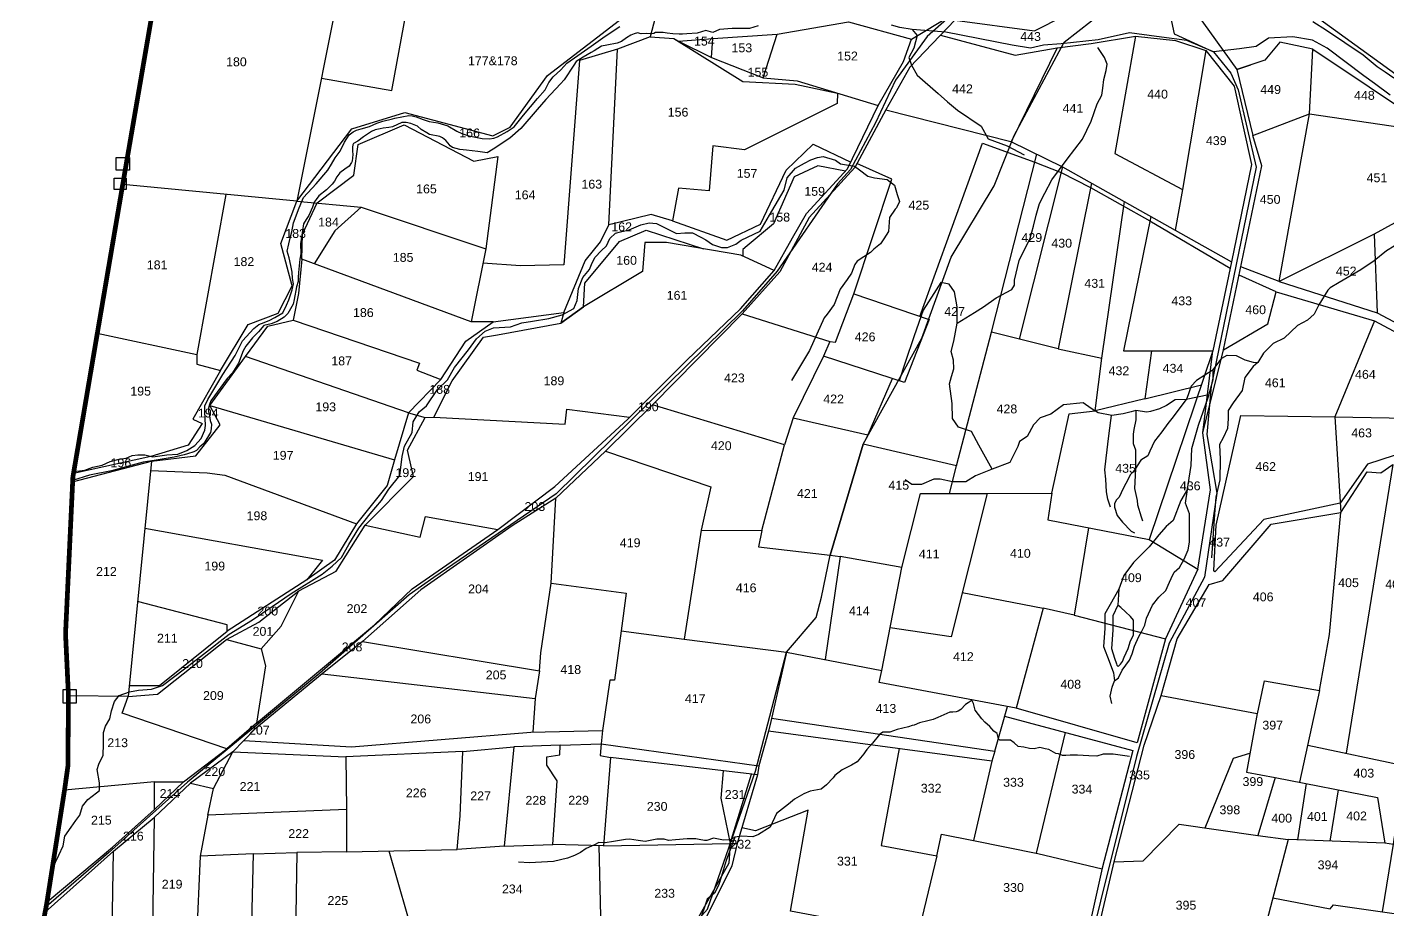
# Model space of a CAD drawing. Header units: inches. Extents: x 205997 to 211366, y 1604976 to 1613023.
# Drawn here: x 207220 to 209519, y 1606445 to 1607936 of the extents above; entities that cross this region are included whole.
import ezdxf

# ---------------------------------------------------------------- set-up
doc = ezdxf.new("R2010")
doc.units = ezdxf.units.IN
doc.header["$MEASUREMENT"] = 0
for name, color, linetype in [('PLOT', 7, 'Continuous'), ('PLOTS NO', 7, 'Continuous'), ('ROAD', 1, 'Continuous'), ('STREAM', 4, 'Continuous'), ('VILLAGE BOUNDARY STONES', 1, 'Continuous'), ('VILLAGE BOUNDRY', 5, 'Continuous')]:
    doc.layers.add(name, color=color, linetype=linetype)
doc.styles.get("Standard").update_dxf_attribs({"font": 'arial.ttf'})

msp = doc.modelspace()

# ---------------------------------------------------------------- linework, layer by layer
at = {"layer": 'PLOT'}
for points in [[(207607.5, 1606760.1), (207807.1, 1606926.5), (207870.6, 1606987.3), (208015.5, 1607087.6), (208111.8, 1607160.3), (208235.3, 1607274.2), (208335.1, 1607374.3), (208425.4, 1607460.2), (208482.2, 1607525), (208513.2, 1607580.4), (208536.8, 1607621.6), (208606.3, 1607696.8), (208657.9, 1607804), (208700.6, 1607878.5), (208714.3, 1607916.4), (208780.6, 1607956.4), (208924.2, 1608089.7), (209020.6, 1608179.1), (209063.8, 1608279.2)], [(209072.6, 1608229.2), (209025.2, 1608167), (208787.8, 1607948.4), (208711.5, 1607869.1), (208670.8, 1607796.5), (208618.5, 1607699.1), (208541.5, 1607614.7), (208491.9, 1607523.1), (208428.5, 1607451.8), (208276.8, 1607297.9), (208197.2, 1607219.8), (208113.7, 1607140.4), (208039.7, 1607093.4), (207885.3, 1606985.4), (207786.7, 1606898.3), (207718.8, 1606843.4), (207605.1, 1606750), (207567.9, 1606711.7), (207496.1, 1606658.5), (207434.7, 1606600.7)], [(207461, 1608131.4), (207762.1, 1608074.5), (207676.1, 1607642.5)], [(207717.5, 1607850.5), (207836.2, 1607829.7), (207884.9, 1608093)], [(208787.8, 1607948.4), (208922.4, 1607930.2), (209119.4, 1608030.7), (209138.6, 1608040.2), (209404.4, 1607949.9), (209591.7, 1607814.3), (209864.1, 1607778.7), (209940.7, 1607714.3), (210003.1, 1607712.1), (210027.4, 1607735.1), (210073.2, 1607783.1), (210133, 1607783.1), (210162, 1607691.7), (210236.8, 1607691.7), (210223.9, 1607637.5), (210378, 1607610.5), (210432.3, 1607601)], [(209138.6, 1608040.2), (209264, 1607865)], [(207676.1, 1607642.5), (207768.7, 1607764.7), (207858.1, 1607792.1), (208006.8, 1607752.6), (208036.5, 1607767.2), (208099.5, 1607854.6), (208235.5, 1607959.5), (208284.1, 1607963.1), (208272.8, 1607920), (208217.8, 1607899.1)], [(208272.8, 1607920), (208312.7, 1607917.5), (208321, 1607912.8), (208378.8, 1607917.5), (208487.7, 1607924.5), (208608.2, 1607945.3), (208714.3, 1607916.4)], [(208312.7, 1607917.5), (208429.4, 1607844.7), (208517.8, 1607840.2), (208589.5, 1607824.8)], [(208321, 1607912.8), (208376.6, 1607885.3), (208463.7, 1607850.6), (208487.7, 1607924.5)], [(208376.6, 1607885.3), (208378.8, 1607917.5)], [(208763.2, 1607922.8), (208889.3, 1607888.9), (208960.4, 1607901.7), (208882.8, 1607742.8)], [(208960.4, 1607901.7), (209017.8, 1607909.1), (209092.7, 1607921.4), (209058.1, 1607723.2), (209172, 1607662), (209159.7, 1607593.5)], [(209092.7, 1607921.4), (209160.7, 1607914), (209211.5, 1607897.1), (209172, 1607662)], [(209387, 1607790), (209392.3, 1607899.4), (209336.6, 1607911), (209311.4, 1607880.9), (209264, 1607865), (209291, 1607753.3)], [(208007.7, 1607438.7), (208126.9, 1607454.1), (208163, 1607541.4), (208188.7, 1607573.8), (208202.9, 1607602.2), (208217.8, 1607899.1), (208153.7, 1607880.1), (208127.1, 1607534.9), (208053.6, 1607533), (207990.2, 1607537.5)], [(209211.5, 1607897.1), (209259.8, 1607836.6), (209289.1, 1607704.2), (209255.2, 1607539.9)], [(209392.3, 1607899.4), (209582.9, 1607772.2), (209581.3, 1607761.5)], [(208463.7, 1607850.6), (208521.1, 1607845.7), (208657.9, 1607804)], [(208589.5, 1607824.8), (208588.6, 1607807.3), (208432.1, 1607729.3), (208378.5, 1607736.1), (208372.3, 1607660), (208320.7, 1607664.2), (208310.7, 1607608.9), (208274.4, 1607619.6), (208202.9, 1607602.2)], [(208670.8, 1607796.5), (208882.3, 1607743), (208969.7, 1607700.3), (209159.7, 1607593.5), (209255.2, 1607539.9), (209223.7, 1607389.6), (209116.2, 1607070.6), (209198.1, 1607020.7), (209143.3, 1606902.8), (209095.7, 1606727.1), (208891, 1606785.7)], [(209241.5, 1607391), (209306.3, 1607702.2), (209291, 1607753.3), (209387, 1607790), (209704.9, 1607743.4), (209675.5, 1607685.3), (209495.9, 1607586.6), (209335.4, 1607506.7), (209270.7, 1607531.6)], [(209335.4, 1607506.7), (209387, 1607790)], [(207710, 1607639.3), (207772.4, 1607686.1), (207779.7, 1607738.1), (207857.5, 1607771.6), (207975.2, 1607710.2), (208015.4, 1607718), (207995.1, 1607561.8)], [(208310.7, 1607608.9), (208402.2, 1607576.3), (208459.2, 1607603.5), (208502.5, 1607695), (208548, 1607738.9), (208611.8, 1607708.2)], [(208728.6, 1607447.7), (208834.6, 1607740.6), (208922.6, 1607708.3)], [(208962, 1607392.7), (208849.8, 1607421), (208926, 1607721.6)], [(208602.9, 1607693.1), (208555.9, 1607702.1), (208516.4, 1607683.4), (208481.2, 1607604), (208436.9, 1607566.8), (208429.7, 1607560.7), (208429.7, 1607549.1)], [(208576.3, 1607405), (208585.9, 1607404), (208616.8, 1607485.7), (208681.1, 1607679.3), (208622.1, 1607705.8)], [(208969.7, 1607700.3), (208896.4, 1607409.2)], [(208922.6, 1607708.3), (208967.3, 1607690.6), (209016.9, 1607665.3), (209117.1, 1607609.3), (209252.9, 1607529)], [(207546.8, 1607356.3), (207593.5, 1607434.1), (207644.1, 1607453.2), (207668.2, 1607499.2), (207648.7, 1607570.7), (207676.1, 1607642.5), (207381.7, 1607670.4)], [(207555.9, 1607653.9), (207506.9, 1607383.1)], [(209018.4, 1607672.9), (208962, 1607392.7), (209036.2, 1607377.1)], [(207676.1, 1607642.5), (207784.7, 1607632.2), (207739.8, 1607592.3), (207705.1, 1607536.6)], [(207684.2, 1607544.3), (207685.6, 1607586.6), (207710, 1607639.3)], [(207784.7, 1607632.2), (207995.1, 1607561.8), (207970.2, 1607438.7)], [(209108.6, 1607308.4), (209024.8, 1607287.8), (209036.2, 1607377.1), (209074.2, 1607641.6)], [(209118.6, 1607616.6), (209072.3, 1607389.3), (209223.6, 1607389.5)], [(208160.2, 1607463.8), (208162.6, 1607503.7), (208221.2, 1607574.2), (208266.2, 1607593.6), (208363.1, 1607561.8)], [(209495.9, 1607586.6), (209501.2, 1607453.7)], [(208482.2, 1607525), (208425.9, 1607550.9), (208300.3, 1607572.7), (208263.8, 1607572.6), (208260, 1607523.6), (208160.2, 1607463.8), (208121.9, 1607436.4)], [(207919.3, 1607341), (207961.6, 1607405.6), (208007.7, 1607438.7), (207970.2, 1607438.7), (207684.2, 1607544.3), (207678.8, 1607486.6), (207669.7, 1607441.4)], [(209330.8, 1607489.3), (209267.8, 1607517.6)], [(209206.9, 1607250.9), (209241.5, 1607391), (209316.4, 1607435), (209330.8, 1607489.3), (209496.5, 1607440.1), (209429.5, 1607277.8), (209439.6, 1607116)], [(209335.4, 1607506.7), (209501.2, 1607453.7), (209745.3, 1607324.1), (209898.6, 1607240.6), (209903.4, 1607292.8), (209862.5, 1607304.3), (209851, 1607266.5)], [(208616.8, 1607485.7), (208744.1, 1607442.4), (208702.4, 1607335.7), (208565.5, 1607380.3)], [(207907.5, 1607277.3), (207938.3, 1607338.9), (207991, 1607412.8), (208015, 1607416.6), (208121.9, 1607436.4), (208160.2, 1607463.8)], [(208126.9, 1607454.1), (208121.9, 1607436.4)], [(208428.5, 1607451.8), (208576.3, 1607405), (208565.5, 1607380.2), (208514.6, 1607276.1), (208499.9, 1607230.4)], [(207529.1, 1607297.3), (207589.2, 1607379.9), (207626.6, 1607430.9), (207669.7, 1607441.4), (207882.9, 1607368.6), (207878.9, 1607356.9), (207919.3, 1607341), (207864.5, 1607284.8), (207841, 1607205.2)], [(208790.4, 1607194.8), (208849.8, 1607421)], [(209496.5, 1607440.1), (209806.7, 1607273.8), (209898.5, 1607224.6), (209890, 1607174.5)], [(207338.8, 1607419.1), (207506.9, 1607383.1), (207506.9, 1607367), (207546.8, 1607356.3), (207500.1, 1607274.2), (207516.1, 1607266.6), (207492.2, 1607229.9), (207429.4, 1607210.8), (207298.5, 1607182.2)], [(207864.5, 1607284.8), (207589.2, 1607379.9)], [(209120.1, 1607389.4), (209108.6, 1607308.4), (209204.2, 1607331.9)], [(209198.1, 1607020.7), (209219.5, 1607154.4), (209206.9, 1607250.9), (209223.7, 1607389.6)], [(208681.9, 1607342.4), (208640.7, 1607247.4)], [(207430.2, 1607203), (207505.1, 1607212.2), (207546.4, 1607264.5), (207529.1, 1607297.3), (207841, 1607205.2), (207828.6, 1607161.8), (207776.8, 1607096.9), (207739.3, 1607035.4), (207692.9, 1607002.5)], [(207556.9, 1606901.8), (207611.7, 1606930.7), (207679.1, 1606983.7), (207742.3, 1607016.9), (207791.3, 1607094.6), (207873.1, 1607176.8), (207862.8, 1607221.6), (207892.5, 1607276.8), (207907.5, 1607277.3), (208129.2, 1607265.7), (208132.1, 1607290.8), (208238.2, 1607277.1)], [(207864.5, 1607284.8), (207892.5, 1607276.8)], [(208461.7, 1607085.9), (208499.9, 1607230.4), (208276.8, 1607297.9)], [(208842.2, 1607148.4), (208951.4, 1607149.1), (208980.9, 1607283), (209024.8, 1607287.8)], [(208514.6, 1607276.1), (208640.7, 1607247.4), (208632.9, 1607231.6), (208576.9, 1607044.2)], [(209429.5, 1607277.8), (209582.9, 1607274.9), (209595.4, 1607230.9), (209529.9, 1607212.4), (209484.7, 1607198), (209438.7, 1607131.9), (209309.7, 1607104.4), (209227.1, 1607016.1), (209225, 1607018.1), (209229.3, 1607094.7), (209270.9, 1607280.4), (209429.5, 1607277.8)], [(208197.2, 1607219.8), (208375.2, 1607159.6), (208358.8, 1607086.2), (208330.2, 1606902.4)], [(208778.4, 1607148.4), (208790.4, 1607194.8), (208632.9, 1607231.6)], [(207297.1, 1607168), (207430.2, 1607203), (207391.1, 1606805.4)], [(209404, 1606815.5), (209420.5, 1606910.1), (209439.6, 1607116), (209484.1, 1607184.9), (209507.2, 1607183.5), (209527.4, 1607197.1), (209448.8, 1606709.4)], [(207428.6, 1607187.1), (207524.2, 1607183.5), (207554.3, 1607179.3), (207776.8, 1607096.9)], [(208698, 1607023.3), (208729.4, 1607148.3), (208842.2, 1607148.4), (208781.4, 1606906.1), (208678.3, 1606921)], [(208951.4, 1607149.1), (208944.7, 1607103.6), (209116.2, 1607070.6)], [(208086, 1606848.7), (208088.4, 1606879), (208105.5, 1606996.7), (208113.7, 1607140.4)], [(207791.3, 1607094.6), (207884.5, 1607074.5), (207893, 1607109.6), (208015.5, 1607087.6)], [(209136.2, 1606807), (209163.3, 1606902.5), (209217.6, 1606994.3), (209240.4, 1607001.4), (209321.8, 1607096.5), (209439.6, 1607116)], [(207419.1, 1607089.9), (207719.5, 1607035.8), (207692.9, 1607002.5), (207557.9, 1606915.7)], [(208358.8, 1607086.2), (208461.7, 1607085.9), (208456.1, 1607058.2), (208576.9, 1607044.2), (208593.6, 1607041.8)], [(209013.7, 1607090.3), (208989.5, 1606942.7), (208937, 1606954.4)], [(208503.3, 1606880.1), (208664.4, 1606849), (208698, 1607023.3), (208593.6, 1607041.8), (208568.6, 1606867.5)], [(207615.6, 1606885.7), (207649.4, 1606923.9), (207679.1, 1606983.7)], [(208105.5, 1606996.7), (208232.5, 1606980), (208224.1, 1606916.1), (208212.5, 1606832.7), (208204.6, 1606832.7), (208192.5, 1606748)], [(207392.9, 1606823.7), (207392.9, 1606823.7), (207443.9, 1606823.8), (207557.9, 1606915.7), (207558, 1606926.3), (207406.9, 1606965.8)], [(208800.2, 1606981), (208937, 1606954.4), (208891, 1606785.7), (208659.9, 1606829.1), (208664.4, 1606849)], [(208989.5, 1606942.7), (209143.3, 1606902.8)], [(208224.1, 1606916.1), (208330.2, 1606902.4), (208503.3, 1606880.1), (208476.6, 1606763.2), (208472.7, 1606746.6), (208456.4, 1606687.9)], [(207391.1, 1606805.4), (207440.3, 1606809.4), (207556.9, 1606901.8), (207615.6, 1606885.7), (207622.8, 1606857.1), (207607.5, 1606760.1), (207557.4, 1606716.6)], [(207786.7, 1606898.3), (208086, 1606848.7), (208078.6, 1606801.6)], [(207718.8, 1606843.4), (208078.6, 1606801.6), (208074.5, 1606745.1)], [(209298.9, 1606776.2), (209310.9, 1606831.9), (209404, 1606815.5), (209370, 1606660.3)], [(207484.3, 1606660.9), (207557.4, 1606716.6), (207380.8, 1606777), (207391.1, 1606805.4), (207290, 1606806.1)], [(208938.3, 1606103), (208945.8, 1606128.7), (208960.8, 1606177.9), (208975.7, 1606229.3), (209010.7, 1606336.8), (209016, 1606353.1), (209057.3, 1606528.3), (209107.7, 1606722.9), (209136.2, 1606807), (209298.3, 1606776.3), (209280.3, 1606677.1), (209329, 1606668.3), (209299.4, 1606570.5), (209351, 1606563.3), (209281.4, 1606299.4), (209016, 1606353.1)], [(208477.8, 1606768.4), (208855.1, 1606712.7), (208876.4, 1606788.4)], [(209510.1, 1606441.3), (209528.5, 1606555.5), (209535, 1606598.1), (209583.9, 1606594.2), (209636.8, 1606599.2), (209645.1, 1606641.2), (209542.7, 1606649.8), (209565.6, 1606784.1), (209762, 1606765.2), (209746.1, 1606661), (209652.6, 1606671.4), (209645.1, 1606641.2)], [(208871.8, 1606772.1), (209088.3, 1606714), (209036.7, 1606515), (209008.6, 1606388.5)], [(207586.5, 1606730.9), (207768.5, 1606720.2), (208071.5, 1606745), (208192.5, 1606748), (208189.8, 1606725.4)], [(208855.1, 1606712.7), (208850.4, 1606696.2), (208472.7, 1606746.6)], [(208974.3, 1606744.6), (208925.3, 1606540.5)], [(207496.1, 1606658.5), (207534.8, 1606649.7), (207567.9, 1606711.7)], [(207567.9, 1606711.7), (207758.4, 1606703.3), (207759.9, 1606614.2), (207525.5, 1606604.7), (207534.8, 1606649.7)], [(207760, 1606542.9), (207947, 1606546.4), (207952.1, 1606603.6), (207956.6, 1606712.2), (207758.4, 1606703.3)], [(207956.6, 1606712.2), (208042.4, 1606720.2), (208025.9, 1606552.5), (207947, 1606546.4)], [(208025.9, 1606552.5), (208108.2, 1606555.1), (208116, 1606662.7), (208098.1, 1606689.4), (208098.1, 1606703.1), (208120.2, 1606706.5), (208120.6, 1606723.1), (208042.4, 1606720.2)], [(208120.6, 1606723.1), (208189.8, 1606725.4), (208188.2, 1606705.3), (208206, 1606702.1), (208194, 1606553), (208108.2, 1606555.1)], [(208189.8, 1606725.4), (208456.4, 1606687.9), (208454.3, 1606673), (208206, 1606702.1)], [(208693.6, 1606717.1), (208663.2, 1606553.4), (208757.1, 1606536), (208717.4, 1606369.9), (208596.7, 1606395.1), (208600.3, 1606425.3), (208509.7, 1606442.6), (208539.8, 1606613), (208451.1, 1606578), (208427.7, 1606583.1)], [(209210.3, 1606583.1), (209258.4, 1606701.1), (209286.2, 1606709.5)], [(209383.8, 1606723.1), (209549.2, 1606688.1)], [(208850.4, 1606696.2), (208819, 1606561.6)], [(208396, 1606679.8), (208392.3, 1606633.2), (208407.8, 1606556.9)], [(208407.8, 1606556.9), (208444, 1606674.2)], [(208454.3, 1606673), (208420, 1606556.9)], [(209329, 1606668.3), (209501.7, 1606634.7), (209513.9, 1606557.6)], [(207253.8, 1606458.3), (207364.6, 1606550.6), (207435.2, 1606614.2), (207435.3, 1606660.8), (207283.4, 1606647.1)], [(207435.3, 1606660.8), (207484.3, 1606660.9), (207435.2, 1606614.2)], [(209381, 1606658.1), (209366.6, 1606562.8)], [(209435.5, 1606647.6), (209421.1, 1606560.9)], [(207366, 1606543.6), (207434.7, 1606600.7), (207429.9, 1606265), (207417.8, 1606264.6)], [(207525.5, 1606604.7), (207512.7, 1606535.3)], [(207759.9, 1606614.2), (207760, 1606542.9), (207675.8, 1606541.3)], [(208757.1, 1606536), (208765, 1606572.4), (208819, 1606561.6), (208927.8, 1606539.9), (209036.5, 1606513.8)], [(209056.7, 1606525.8), (209105.7, 1606527.7), (209166.5, 1606589.3), (209299.4, 1606570.5)], [(208186.3, 1606553.2), (208189.7, 1606409.5)], [(208194, 1606553), (208407.8, 1606556.9), (208405.8, 1606523.3), (208351.7, 1606427.3), (208284, 1606405.1)], [(208407.8, 1606556.9), (208420, 1606556.9), (208410.6, 1606519.1), (208366.6, 1606429.6), (208351.7, 1606427.3)], [(209528.5, 1606555.3), (209513.9, 1606557.6), (209351, 1606563.3)], [(207396.7, 1606163.5), (207417.8, 1606264.6), (207361.6, 1606270.6), (207366, 1606543.6), (207250.6, 1606441)], [(207602.9, 1606539.1), (207512.7, 1606535.3), (207500.3, 1606256.2)], [(207592.5, 1606118.2), (207602.9, 1606539.1), (207675.8, 1606541.3), (207670.5, 1606189.4)], [(207831.3, 1606544.2), (207861.7, 1606438.7), (207875.7, 1606389.3), (207912.2, 1606250.1), (207991.9, 1606239.9), (207997.2, 1606144.7)], [(209325.1, 1606465.1), (209421.7, 1606446.4), (209427.3, 1606452.9), (209510.1, 1606441.3), (209560.8, 1606434.1), (209545.1, 1606311.5), (209516.3, 1606303.2), (209505.6, 1606255.9)]]:
    msp.add_lwpolyline(points, dxfattribs=at)
at = {"layer": 'ROAD'}
for points in [[(209068.2, 1608254.2), (209025.2, 1608171.9), (208740.9, 1607920.5), (208687.4, 1607846.7), (208653.3, 1607774.7), (208611.5, 1607695.7), (208589.2, 1607671.9), (208487.4, 1607524), (208428.8, 1607457.3), (208113.8, 1607148), (207907.2, 1607006.2), (207865.9, 1606976.8), (207713.9, 1606844.1), (207491, 1606660.7), (207357.5, 1606541), (207252.2, 1606449.6)], [(208007.1, 1605199.5), (208052.8, 1605367.4), (208094.3, 1605487.9), (208164.3, 1605776.6), (208178.8, 1605812.8), (208195.5, 1605885.6), (208235.4, 1606035.8), (208288.1, 1606238.6), (208312.3, 1606381.4), (208369.9, 1606446), (208450.6, 1606678.9), (208503.3, 1606880.1), (208553.1, 1606938.9), (208562.2, 1606973.2), (208576.9, 1607044.2), (208632.9, 1607231.6), (208731.7, 1607410.6), (208781.3, 1607547.5), (208854.2, 1607668.1), (208888, 1607753.5), (208972.2, 1607911.2), (209133.7, 1608037.8), (209158.4, 1608190.9)], [(209133.7, 1608037.8), (209158, 1607925.4), (209224.8, 1607895), (209253.7, 1607859), (209266.3, 1607830.7), (209296.7, 1607699.7), (209220.8, 1607329.8), (209213.2, 1607248.3), (209230.3, 1607149), (209209.3, 1607006.9), (209149.7, 1606895.4), (209094.4, 1606703.9), (209003.4, 1606336.8)], [(209264, 1607865), (209287.7, 1607873)]]:
    msp.add_lwpolyline(points, dxfattribs=at)
at = {"layer": 'STREAM'}
for points in [[(208455.3, 1607938.5), (208440.6, 1607934.2), (208411.5, 1607934.2), (208390, 1607932.7), (208378.9, 1607927.7), (208366.8, 1607930.8), (208352.4, 1607926.4), (208335, 1607925.4), (208327.7, 1607924.9), (208321.9, 1607924.7), (208311.1, 1607925.2), (208301.8, 1607926.4), (208295, 1607927.2), (208288.6, 1607927.4), (208281.9, 1607927.4), (208278.8, 1607926), (208272.9, 1607925.3), (208266.9, 1607925.8), (208257.4, 1607925.1), (208251.5, 1607926.8), (208246, 1607925.4), (208240.3, 1607923), (208233, 1607918.4), (208224.4, 1607912.1), (208217.2, 1607909.5), (208199.5, 1607906), (208190.4, 1607904.1), (208178.1, 1607896.7), (208172.9, 1607893.7), (208159.8, 1607885.5), (208147.7, 1607878.5), (208143.9, 1607872), (208127.7, 1607847.5), (208121.1, 1607840.6), (208096.4, 1607814.2), (208082.2, 1607797.2), (208054.3, 1607765), (208035.8, 1607748.6), (208007.7, 1607730.4), (207997.6, 1607723.9), (207981.5, 1607726.5), (207962.8, 1607728.5), (207951.4, 1607729.6), (207945.3, 1607731.4), (207938.8, 1607733), (207935, 1607736.1), (207931.3, 1607740.2), (207927.7, 1607744.9), (207921.9, 1607749.2), (207917.6, 1607751.7), (207900.3, 1607755.3), (207895.8, 1607757.8), (207885.9, 1607763.4), (207879.8, 1607769.3), (207871.1, 1607772.7), (207868.6, 1607773.9), (207860.7, 1607775.4), (207856.4, 1607775.3), (207853.1, 1607775.1), (207837.3, 1607768.2), (207831.3, 1607767.1), (207822, 1607765.6), (207816.9, 1607764.6), (207808.1, 1607763.2), (207802, 1607760.1), (207795.1, 1607755.6), (207788.7, 1607750.9), (207779.2, 1607744), (207771.5, 1607739.9), (207770.6, 1607737.8), (207770.1, 1607733.5), (207770.2, 1607726.8), (207770.3, 1607721.1), (207769.5, 1607710.2), (207768, 1607708), (207764.4, 1607701.7), (207756.8, 1607696.3), (207748.8, 1607690.1), (207743.7, 1607683.8), (207739.7, 1607676.1), (207735.6, 1607670.9), (207726, 1607661.4), (207713.1, 1607651.4), (207708.5, 1607645.2), (207705, 1607640.5), (207702.4, 1607632), (207696.2, 1607618.1), (207691.4, 1607611.2), (207687.1, 1607604.3), (207681.9, 1607570.2), (207682.5, 1607553.2), (207681.2, 1607544.1), (207678.5, 1607521.6), (207678.2, 1607513.3), (207678.2, 1607506.4), (207675.4, 1607497.7), (207671.6, 1607476.3), (207669.6, 1607468.2), (207660.9, 1607452.6), (207654.3, 1607446.2), (207642.9, 1607439.3), (207632.3, 1607435.1), (207620, 1607432.4), (207611.3, 1607421.8), (207601.1, 1607411.6), (207589.9, 1607397.5), (207585.1, 1607389.6), (207577.1, 1607368.7), (207567.4, 1607352.2), (207558.1, 1607342.6), (207530.7, 1607304.8), (207528.3, 1607298.9), (207526.7, 1607292.7), (207526.7, 1607286.6), (207528.3, 1607279.5), (207529.6, 1607271.9), (207531.5, 1607265.7), (207531.4, 1607257.7), (207529.8, 1607251.6), (207518.7, 1607233.1), (207511.9, 1607227), (207506.4, 1607221.1), (207501.7, 1607219), (207491.4, 1607215.6), (207485.8, 1607213.4), (207468.7, 1607209.9), (207438.1, 1607204.9), (207416.3, 1607201.2), (207363, 1607186.5), (207325.3, 1607179.2), (207296.6, 1607170.2)], [(207299.1, 1607185.7), (207317.6, 1607188), (207331.1, 1607193), (207346.8, 1607196.3), (207360.4, 1607202.5), (207375.9, 1607206.4), (207387.3, 1607208), (207397.8, 1607212.6), (207407.2, 1607213.4), (207419.3, 1607213.8), (207421.1, 1607213.2), (207432.6, 1607210.1), (207456.5, 1607213.4), (207474.7, 1607215), (207490.1, 1607221.2), (207503.5, 1607229.3), (207514.2, 1607241.1), (207520.7, 1607255.4), (207521.8, 1607263.4), (207520.2, 1607286.7), (207520.2, 1607296.6), (207525.3, 1607307.4), (207551, 1607349.3), (207571.5, 1607381.7), (207584.3, 1607406.2), (207603, 1607427.4), (207611.4, 1607433.9), (207616.4, 1607435.7), (207629.1, 1607440.5), (207638.9, 1607445.6), (207652, 1607453.9), (207658.2, 1607466.6), (207662.2, 1607475.6), (207667.9, 1607492.4), (207670.5, 1607502.6), (207668.8, 1607511.7), (207668, 1607522.2), (207665.6, 1607533.9), (207663, 1607546.4), (207659.8, 1607557.8), (207662.2, 1607570.4), (207665.4, 1607582.3), (207667.2, 1607590.5), (207670.2, 1607605.7), (207679.7, 1607630.9), (207687.3, 1607648.8), (207708.7, 1607671.9), (207728.2, 1607695), (207734.4, 1607705), (207740.6, 1607715.6), (207749.1, 1607727), (207756.5, 1607742.1), (207764.5, 1607754.4), (207771.1, 1607759.8), (207776.5, 1607762.2), (207784.3, 1607764.4), (207798.4, 1607768.4), (207811.2, 1607774.4), (207821.2, 1607777.8), (207837.3, 1607781.4), (207841.7, 1607782.6), (207853.5, 1607785.2), (207864.9, 1607787), (207870.5, 1607786.8), (207877.7, 1607785.1), (207889.5, 1607780.3), (207899.3, 1607777.3), (207914, 1607774.9), (207931, 1607769.6), (207946.2, 1607760.6), (207954.8, 1607756.8), (207966.3, 1607752.7), (207988.8, 1607748.2), (208001.4, 1607747.8), (208008.8, 1607749), (208015, 1607751.4), (208031.3, 1607760.2), (208043.1, 1607768.2), (208059, 1607787.8), (208082.4, 1607816.1), (208095.4, 1607830.4), (208101.7, 1607843.2), (208108.9, 1607852.8), (208122.1, 1607864.1), (208132, 1607875.9), (208150.4, 1607888.6), (208173.4, 1607904.4), (208196.9, 1607921.1), (208221.7, 1607937.6)], [(209523.1, 1607821.3), (209496.9, 1607841.1), (209478.7, 1607854.5), (209416.6, 1607900.8), (209391.7, 1607914.7), (209358.5, 1607920), (209317.6, 1607917.8), (209296.9, 1607903.9), (209268.6, 1607899.6), (209224.8, 1607895), (209179.6, 1607913.9), (209128.1, 1607920.6), (209082.5, 1607926.9), (209029.7, 1607915), (208967.4, 1607908.3), (208937.4, 1607906.1), (208915.5, 1607901), (208884.3, 1607906.1), (208772.4, 1607928.3), (208715.4, 1607932.5), (208694.7, 1607935.8), (208680.4, 1607939.6)], [(208715.4, 1607932.5), (208723.9, 1607922.2), (208718.3, 1607900.8), (208709.9, 1607885.2), (208714.2, 1607872), (208723.7, 1607855.1), (208759.5, 1607824.1), (208775.4, 1607810.4), (208775.4, 1607810.4), (208792.1, 1607796), (208832.3, 1607769.3), (208844.1, 1607747.9), (208876, 1607735.9), (208904.8, 1607720.7)], [(209392.2, 1607945.8), (209415.4, 1607931.5), (209477.5, 1607889.8), (209501.1, 1607869.9), (209514.5, 1607860.8), (209529.6, 1607850.7)], [(208791.6, 1607436.1), (208820.9, 1607454.4), (208835.9, 1607463.8), (208857.7, 1607479.1), (208884.1, 1607492.9), (208888.4, 1607500.5), (208888.4, 1607509.1), (208896.1, 1607542.2), (208915.1, 1607580), (208920.4, 1607600.2), (208925.3, 1607618.9), (208930.4, 1607638.3), (208939.4, 1607655.7), (208951.5, 1607678.7), (208977.6, 1607713.2), (209003.4, 1607747.1), (209018.2, 1607777.5), (209028.1, 1607806.8), (209035.8, 1607821.5), (209037.7, 1607833.1), (209039.1, 1607848.3), (209043.4, 1607863.5), (209045, 1607874.1), (209040.7, 1607885.4), (209029.4, 1607902.2)], [(207262.4, 1606513.2), (207273.8, 1606537.2), (207281.2, 1606552.7), (207284.1, 1606569.2), (207294.6, 1606584.3), (207302.7, 1606595.7), (207309, 1606604.8), (207313.5, 1606620), (207322.8, 1606631.2), (207337.2, 1606642.3), (207342.4, 1606646.4), (207342.4, 1606659.5), (207338.7, 1606682.1), (207341.5, 1606690.6), (207348.8, 1606705.8), (207349, 1606724.9), (207349, 1606744.2), (207352.8, 1606755.1), (207359.7, 1606767.7), (207362.9, 1606781.1), (207367.6, 1606797), (207375.7, 1606807.1), (207392.9, 1606812.9), (207408.2, 1606815.8), (207430.2, 1606817.5), (207449, 1606823.6), (207486.3, 1606851.8), (207518.2, 1606877), (207561.7, 1606910.4), (207601, 1606934.9), (207634.1, 1606957.4), (207666.2, 1606979.2), (207718.4, 1607011.9), (207735.3, 1607025.6), (207751.5, 1607040), (207763.5, 1607062.2), (207780.8, 1607089.5), (207799.8, 1607113.7), (207819.1, 1607136.5), (207831.1, 1607155.5), (207849.7, 1607178.7), (207853.9, 1607210.8), (207857.8, 1607228.2), (207870.6, 1607251.3), (207872.6, 1607269.7), (207882.6, 1607286.4), (207895, 1607296.5), (207913.4, 1607323.9), (207930.3, 1607340.3), (207942.2, 1607361.5), (207966, 1607391.2), (207979.3, 1607410), (207994.3, 1607422.7), (208008.1, 1607428.5), (208036.8, 1607430), (208055.9, 1607437), (208074.3, 1607439.8), (208101.4, 1607443.9), (208123.9, 1607450.2), (208144.1, 1607461.1), (208149.6, 1607474.5), (208152, 1607495), (208159.2, 1607513.3), (208170.6, 1607526.7), (208174.8, 1607538.4), (208180.2, 1607547.5), (208190.1, 1607558.4), (208199.1, 1607566.9), (208204.9, 1607579.2), (208214.1, 1607588.2), (208222.8, 1607590.7), (208237.2, 1607593.8), (208257.2, 1607602.2), (208271, 1607606), (208283.8, 1607604.9), (208299.6, 1607597), (208317.3, 1607587.5), (208331.4, 1607588.6), (208344.5, 1607588.6), (208358.6, 1607581.5), (208367, 1607577.1), (208378, 1607569.2), (208393.5, 1607564), (208403.4, 1607564), (208417.6, 1607569.9), (208426.5, 1607576.4), (208458.5, 1607591.8), (208478.5, 1607625.7), (208499.2, 1607661.1), (208504.4, 1607682.1), (208518.3, 1607698.1), (208533.4, 1607706.8), (208544.3, 1607712.5), (208555.7, 1607716.2), (208565.4, 1607717.7), (208586.2, 1607711.5), (208594.3, 1607705.4), (208617.9, 1607701.7), (208626.8, 1607695.2), (208640.4, 1607684.9), (208652, 1607681.7), (208673.5, 1607678.9), (208685.9, 1607669.4), (208690.3, 1607653.9), (208694.4, 1607641.6), (208689.3, 1607631.1), (208686.8, 1607628.7), (208677, 1607614.7), (208675.8, 1607590.9), (208667.9, 1607578.6), (208662, 1607570.2), (208651, 1607561.5), (208645.4, 1607555.9), (208622.8, 1607540.8), (208618.5, 1607535.1), (208613.2, 1607520.5), (208605.8, 1607509.8), (208593.6, 1607493.5), (208588.9, 1607480.6), (208583.8, 1607467.5), (208571.7, 1607451.5), (208567, 1607445), (208542.3, 1607390), (208511.5, 1607339.1)], [(209530.1, 1607566.1), (209516.7, 1607558.3), (209496.3, 1607541.6), (209473.4, 1607526.4), (209436.9, 1607505), (209421.9, 1607496.1), (209417.9, 1607491.7), (209402.7, 1607467), (209395, 1607451.3), (209383.5, 1607441.1), (209366.3, 1607432.2), (209344.2, 1607410.8), (209325.5, 1607401.8), (209309.4, 1607385.5), (209299.7, 1607369.8), (209291.8, 1607362.7), (209277.3, 1607344.3), (209273, 1607322.3), (209258.1, 1607301.6), (209249.7, 1607288.5), (209249.4, 1607275.1), (209248.4, 1607257.9), (209240.8, 1607242.5), (209234.8, 1607231.2), (209236.1, 1607206), (209235.1, 1607171.5), (209228.8, 1607141.9), (209226.3, 1607113.3), (209221.5, 1607039.7)], [(208850.7, 1607189.2), (208836.6, 1607214.8), (208828.2, 1607230), (208815.6, 1607253), (208793.6, 1607260.4), (208783.4, 1607275.3), (208783.3, 1607300.5), (208778.4, 1607333.8), (208782.1, 1607346), (208785.9, 1607359.3), (208785.2, 1607373.6), (208781.2, 1607388.5), (208785.9, 1607405.9), (208791.6, 1607436.1), (208791.4, 1607463.8), (208787.1, 1607488.9), (208778.3, 1607502), (208764, 1607504.8), (208752.2, 1607486.4), (208734.1, 1607458.1), (208719.1, 1607414.6), (208703.6, 1607369.8), (208693.5, 1607338.6)], [(209052.9, 1606793.4), (209050.2, 1606805.7), (209053.6, 1606820.8), (209057.4, 1606831.8), (209064.3, 1606836.7), (209070.2, 1606850), (209076.3, 1606858.4), (209082.7, 1606866.4), (209087.1, 1606877.1), (209091.1, 1606890.2), (209098.5, 1606906.9), (209103.6, 1606915.8), (209108.7, 1606925.7), (209111.2, 1606937.7), (209121.6, 1606959.4), (209132.3, 1606973.2), (209144.2, 1606984.3), (209150.3, 1606998.2), (209152.9, 1607004.9), (209158.2, 1607015.1), (209167.4, 1607023.1), (209175, 1607037.3), (209181.8, 1607053), (209184.1, 1607066.2), (209184.3, 1607113.7), (209177.1, 1607131.7), (209183.3, 1607174.4), (209187, 1607195.7), (209187.9, 1607224.6), (209199.5, 1607264), (209215.6, 1607310.4), (209223.9, 1607341.1), (209223.9, 1607357.2), (209238.5, 1607377.2), (209247.7, 1607382), (209262.7, 1607381.4), (209277.3, 1607374.2), (209291.9, 1607370.4), (209299.7, 1607369.8)], [(209223.9, 1607357.2), (209195.7, 1607339.1), (209186.8, 1607329.9), (209179.6, 1607308.7), (209156.4, 1607278), (209147.6, 1607266.4), (209137.3, 1607252.8), (209125.2, 1607236.9), (209117.3, 1607219.9), (209113.5, 1607211.8), (209101.7, 1607204.4), (209095.8, 1607194.8), (209091.8, 1607188.3), (209086.6, 1607182.7), (209084.4, 1607180.4), (209076.4, 1607165), (209072, 1607156.7), (209065.3, 1607142.4), (209060.7, 1607137.6), (209057.3, 1607131.4), (209057.3, 1607125.1), (209061.8, 1607111.4), (209070.9, 1607099.8), (209085.8, 1607084.9), (209091.2, 1607081.6)], [(209216.8, 1607314.9), (209216.8, 1607314.9), (209178.3, 1607307), (209160.1, 1607306.9), (209145, 1607297.2), (209133.2, 1607291.2), (209118.4, 1607286.9), (209112.1, 1607286), (209093.5, 1607288.7), (209085.7, 1607286.6), (209072, 1607282.9), (209053, 1607280), (209029.6, 1607284.5), (209018.2, 1607292.2), (209004.4, 1607301.4), (208971, 1607298), (208950, 1607282.2), (208931.7, 1607276.1), (208920.5, 1607264.3), (208909.9, 1607244.9), (208896.8, 1607236.2), (208893.9, 1607227.9), (208880.5, 1607200.7), (208850.7, 1607189.2), (208822.8, 1607178.4), (208806.2, 1607168.1), (208792.5, 1607168.1), (208783.5, 1607168.1), (208763, 1607172.4), (208752, 1607172.4), (208752, 1607172.4), (208731.2, 1607163.7), (208731.2, 1607163.7), (208714.8, 1607163.7), (208703.5, 1607171.3)], [(209093.5, 1607288.7), (209093.5, 1607273.1), (209090.3, 1607256.5), (209088.8, 1607248.5), (209088.8, 1607233.1), (209093, 1607222.4), (209093, 1607190.2), (209091.3, 1607156.6), (209095.6, 1607136.4), (209096.3, 1607129.1), (209102.2, 1607108.7), (209104.5, 1607102.2)], [(209050.6, 1607125.5), (209046.3, 1607138.7), (209044.1, 1607151.4), (209042.9, 1607172.8), (209041, 1607188.3), (209043.3, 1607208.1), (209047.8, 1607246), (209050.9, 1607271.5), (209052.5, 1607280.1)], [(209180.6, 1607155.6), (209169.7, 1607136.6), (209156.3, 1607102.5), (209144.9, 1607092.8), (209132.3, 1607078.5), (209115.9, 1607058.2), (209097.3, 1607039.6), (209089.3, 1607031.6), (209073, 1607009.8), (209064.7, 1606986.7), (209049.8, 1606960.7), (209040.9, 1606945.1), (209040.9, 1606920.1), (209039, 1606890), (209048.2, 1606865.1), (209048.2, 1606865.1), (209055.6, 1606845), (209057.4, 1606831.8)], [(209064.7, 1606986.7), (209062.8, 1606959.4), (209054.3, 1606941.6), (209054.3, 1606928.7), (209054.3, 1606917.2), (209052.1, 1606886.6), (209057.5, 1606869.9), (209060.5, 1606860.7), (209060.5, 1606860.7), (209061.4, 1606858), (209063.6, 1606855.9), (209067.5, 1606860.1), (209070.8, 1606864.6), (209073.6, 1606871.7), (209080.5, 1606886.5), (209084.4, 1606899.1), (209089.7, 1606908.8), (209089.7, 1606917.4), (209089.4, 1606934), (209084.6, 1606940.3), (209075.9, 1606948.3), (209068, 1606955.5), (209062.8, 1606959.4)], [(209082.8, 1606704.1), (209055.3, 1606707.8), (209038.5, 1606707.5), (209027.5, 1606704.3), (209013.9, 1606704.7), (209004.6, 1606705.6), (208994.7, 1606706.3), (208982.7, 1606706.1), (208975.4, 1606705.4), (208969.4, 1606705.4), (208962.9, 1606708.1), (208958.5, 1606709), (208946.6, 1606715.6), (208940.1, 1606717), (208931.4, 1606718.9), (208921.5, 1606717), (208913.9, 1606717.5), (208904.4, 1606719.5), (208894.5, 1606720.7), (208887.6, 1606726.9), (208881.8, 1606731.5), (208871.9, 1606731.2), (208863.4, 1606731.6), (208861.2, 1606733.7), (208859.3, 1606742.9), (208853.5, 1606746.7), (208846.7, 1606754.4), (208838.1, 1606762.1), (208833, 1606767.4), (208821.9, 1606782.3), (208819, 1606793.4), (208817.1, 1606797.9), (208815.2, 1606798), (208810, 1606794.3), (208805.4, 1606791.6), (208797.8, 1606783.1), (208793.3, 1606780.2), (208789.6, 1606779.3), (208784.3, 1606778.7), (208778.9, 1606778.5), (208758.9, 1606769.7), (208750.8, 1606766.3), (208742, 1606764.3), (208728.1, 1606760.8), (208719, 1606757), (208715.5, 1606756.3), (208709.2, 1606754.1), (208690, 1606749.4), (208677.6, 1606745), (208666, 1606745), (208660.3, 1606740.8), (208648.5, 1606726.3), (208638.8, 1606715.5), (208636.1, 1606711.6), (208633.8, 1606708.2), (208622.5, 1606694.7), (208613, 1606689.4), (208597.2, 1606681.5), (208585, 1606671.9), (208582.1, 1606667.7), (208570.5, 1606655.8), (208561.7, 1606648.5), (208543.3, 1606645), (208532.5, 1606640.8), (208516.7, 1606631.9), (208506.5, 1606623.4), (208486.2, 1606607.3), (208475.4, 1606584.3), (208455.9, 1606571.8), (208446.1, 1606568.3), (208427.6, 1606569), (208415.8, 1606567.7), (208408.3, 1606562.7), (208396.8, 1606562.5), (208380, 1606565.9), (208368.5, 1606561.7), (208364.5, 1606561.7), (208355.4, 1606563.7), (208349.9, 1606564.9), (208335.1, 1606564.9), (208315.6, 1606563), (208304.1, 1606562), (208296.3, 1606564.1), (208284.3, 1606563.9), (208264.5, 1606560.4), (208252.7, 1606562), (208237.7, 1606563.9), (208231.2, 1606563.4), (208211, 1606559.9), (208196.8, 1606558.1), (208186.3, 1606558.7), (208178.7, 1606554.7), (208164.5, 1606548.3), (208154.9, 1606541.6), (208145, 1606536.4), (208133.1, 1606532.2), (208109.5, 1606526.1), (208068.8, 1606524), (208050.4, 1606525.2)], [(208415.8, 1606567.7), (208401.1, 1606528.2), (208392.6, 1606499.9), (208388.4, 1606485.9), (208381.3, 1606472.6), (208369.2, 1606462.5), (208355, 1606421.1)]]:
    msp.add_lwpolyline(points, dxfattribs=at)
at = {"layer": 'VILLAGE BOUNDARY STONES'}
for points in [[(207370.7, 1607716), (207393.3, 1607716), (207393.4, 1607694.6), (207370.8, 1607694.6)], [(207367.3, 1607681.4), (207387.5, 1607681.4), (207387.5, 1607662.2), (207367.3, 1607662.1)], [(207303.8, 1606816.3), (207280.6, 1606816.3), (207280.6, 1606794.7), (207303.8, 1606794.7)]]:
    msp.add_lwpolyline(points, close=True, dxfattribs=at)
at = {"layer": 'VILLAGE BOUNDRY', "const_width": 8}
msp.add_lwpolyline([(207631, 1609095.4), (207587.2, 1608902.8), (207562.9, 1608806.4), (207534.2, 1608706.4), (207486.2, 1608444.7), (207461, 1608131.4), (207387.2, 1607702.6), (207338.8, 1607419.1), (207297.5, 1607176.2), (207285.1, 1606911.1), (207290, 1606807), (207289.1, 1606687.5), (207283.4, 1606647.1), (207253.3, 1606455.2), (207224.3, 1606303.3)], dxfattribs=at)

# ---------------------------------------------------------------- texts
at = {"layer": 'PLOTS NO'}
for s, p in [('443', (208898.1, 1607913.2)), ('154', (208346.9, 1607905.4)), ('153', (208410.3, 1607894)), ('180', (207556.3, 1607870.4)), ('177&178', (207965, 1607872.2)), ('152', (208588.8, 1607880.2)), ('155', (208437.5, 1607852.9)), ('442', (208783.1, 1607824.8)), ('449', (209303.7, 1607823.5)), ('440', (209112.7, 1607815.8)), ('448', (209462.1, 1607813.7)), ('156', (208302.5, 1607785.3)), ('441', (208969.7, 1607791.8)), ('166', (207950.3, 1607750.2)), ('439', (209211.8, 1607737.2)), ('157', (208419.1, 1607681.9)), ('163', (208156.7, 1607663.6)), ('451', (209483.3, 1607674.4)), ('165', (207877.4, 1607655.6)), ('164', (208044.1, 1607645.6)), ('159', (208533.3, 1607651.5)), ('450', (209302.9, 1607637.9)), ('425', (208709.4, 1607628.2)), ('184', (207711.8, 1607599.6)), ('162', (208207.2, 1607591.6)), ('158', (208474.3, 1607607.9)), ('183', (207656.4, 1607580.3)), ('429', (208900.2, 1607573.4)), ('430', (208950.7, 1607563.9)), ('181', (207422.4, 1607527.2)), ('182', (207569, 1607532.7)), ('185', (207838, 1607539.9)), ('160', (208215.6, 1607534.9)), ('424', (208545.8, 1607523.2)), ('452', (209431.4, 1607516.7)), ('161', (208300.8, 1607475.8)), ('431', (209006.5, 1607496)), ('433', (209153.5, 1607466.4)), ('460', (209278.4, 1607451.4)), ('186', (207770.8, 1607446.6)), ('427', (208769.7, 1607448.3)), ('426', (208618.6, 1607405.6)), ('187', (207734.1, 1607364.9)), ('423', (208397.7, 1607336.1)), ('432', (209047.4, 1607348.3)), ('434', (209138.7, 1607352.4)), ('464', (209463.8, 1607342.2)), ('195', (207394.5, 1607313.8)), ('188', (207899.8, 1607316.8)), ('189', (208092.8, 1607331.3)), ('461', (209311.5, 1607328)), ('422', (208565.3, 1607300.5)), ('194', (207508.8, 1607276.8)), ('193', (207707.2, 1607287.2)), ('190', (208252.3, 1607287.4)), ('428', (208858.1, 1607283.7)), ('420', (208375.5, 1607221.6)), ('463', (209457.4, 1607243.2)), ('197', (207635.3, 1607205.3)), ('196', (207361.1, 1607192.7)), ('192', (207842.5, 1607176)), ('435', (209058.6, 1607183.4)), ('462', (209295.3, 1607186.3)), ('191', (207964.6, 1607169.4)), ('415', (208675.5, 1607154.8)), ('436', (209167.8, 1607153.8)), ('421', (208520.9, 1607140.8)), ('203', (208060.6, 1607118.8)), ('198', (207591, 1607103.2)), ('419', (208221.6, 1607057.6)), ('411', (208726.8, 1607038.6)), ('410', (208880.9, 1607039.7)), ('437', (209217.6, 1607058.5)), ('199', (207519.7, 1607018.2)), ('212', (207336.7, 1607009.1)), ('409', (209068.4, 1606998.5)), ('204', (207965.3, 1606979.5)), ('416', (208417.6, 1606981.5)), ('405', (209435.3, 1606990.1)), ('404', (209514.9, 1606987.5)), ('202', (207760, 1606946.2)), ('407', (209177.5, 1606956.3)), ('406', (209291.1, 1606966.1)), ('200', (207609.3, 1606942.1)), ('414', (208608.7, 1606942.4)), ('201', (207601.1, 1606907.8)), ('211', (207439.7, 1606896.3)), ('208', (207751.7, 1606881.5)), ('210', (207482.2, 1606853.4)), ('412', (208784.6, 1606865)), ('205', (207995.1, 1606834.2)), ('418', (208121.2, 1606843.3)), ('408', (208965.9, 1606818.4)), ('209', (207517.4, 1606799.3)), ('417', (208331.5, 1606794.1)), ('413', (208653.8, 1606777.6)), ('207', (207595.1, 1606740.9)), ('206', (207867.8, 1606759.8)), ('397', (209307.2, 1606749.3)), ('213', (207355.7, 1606719.6)), ('396', (209158.7, 1606699.7)), ('220', (207519.9, 1606670.7)), ('333', (208869.2, 1606652.7)), ('335', (209082.2, 1606665.1)), ('399', (209273.7, 1606653.9)), ('403', (209461.2, 1606668.2)), ('214', (207444.1, 1606633.8)), ('221', (207579.3, 1606645.6)), ('226', (207860.1, 1606634.8)), ('227', (207968.9, 1606629.8)), ('231', (208398.9, 1606632.2)), ('332', (208730.1, 1606642.7)), ('334', (208984.9, 1606641.2)), ('228', (208062.1, 1606622.2)), ('229', (208134.5, 1606622.4)), ('230', (208267.2, 1606612)), ('398', (209234.8, 1606606.2)), ('215', (207328.1, 1606588.7)), ('400', (209322.4, 1606592.1)), ('401', (209382.6, 1606594.8)), ('402', (209448.9, 1606595.8)), ('216', (207382.2, 1606561.8)), ('222', (207661.5, 1606566)), ('232', (208408.5, 1606548)), ('331', (208588.5, 1606519.5)), ('394', (209400.6, 1606513.1)), ('219', (207447.7, 1606480.5)), ('234', (208022.4, 1606472.4)), ('233', (208279.8, 1606465.1)), ('330', (208869.3, 1606474.9)), ('225', (207727.7, 1606452.9)), ('395', (209160.7, 1606445))]:
    msp.add_text(s, height=15, dxfattribs=at).set_placement(p)

doc.saveas('drawing.dxf')
